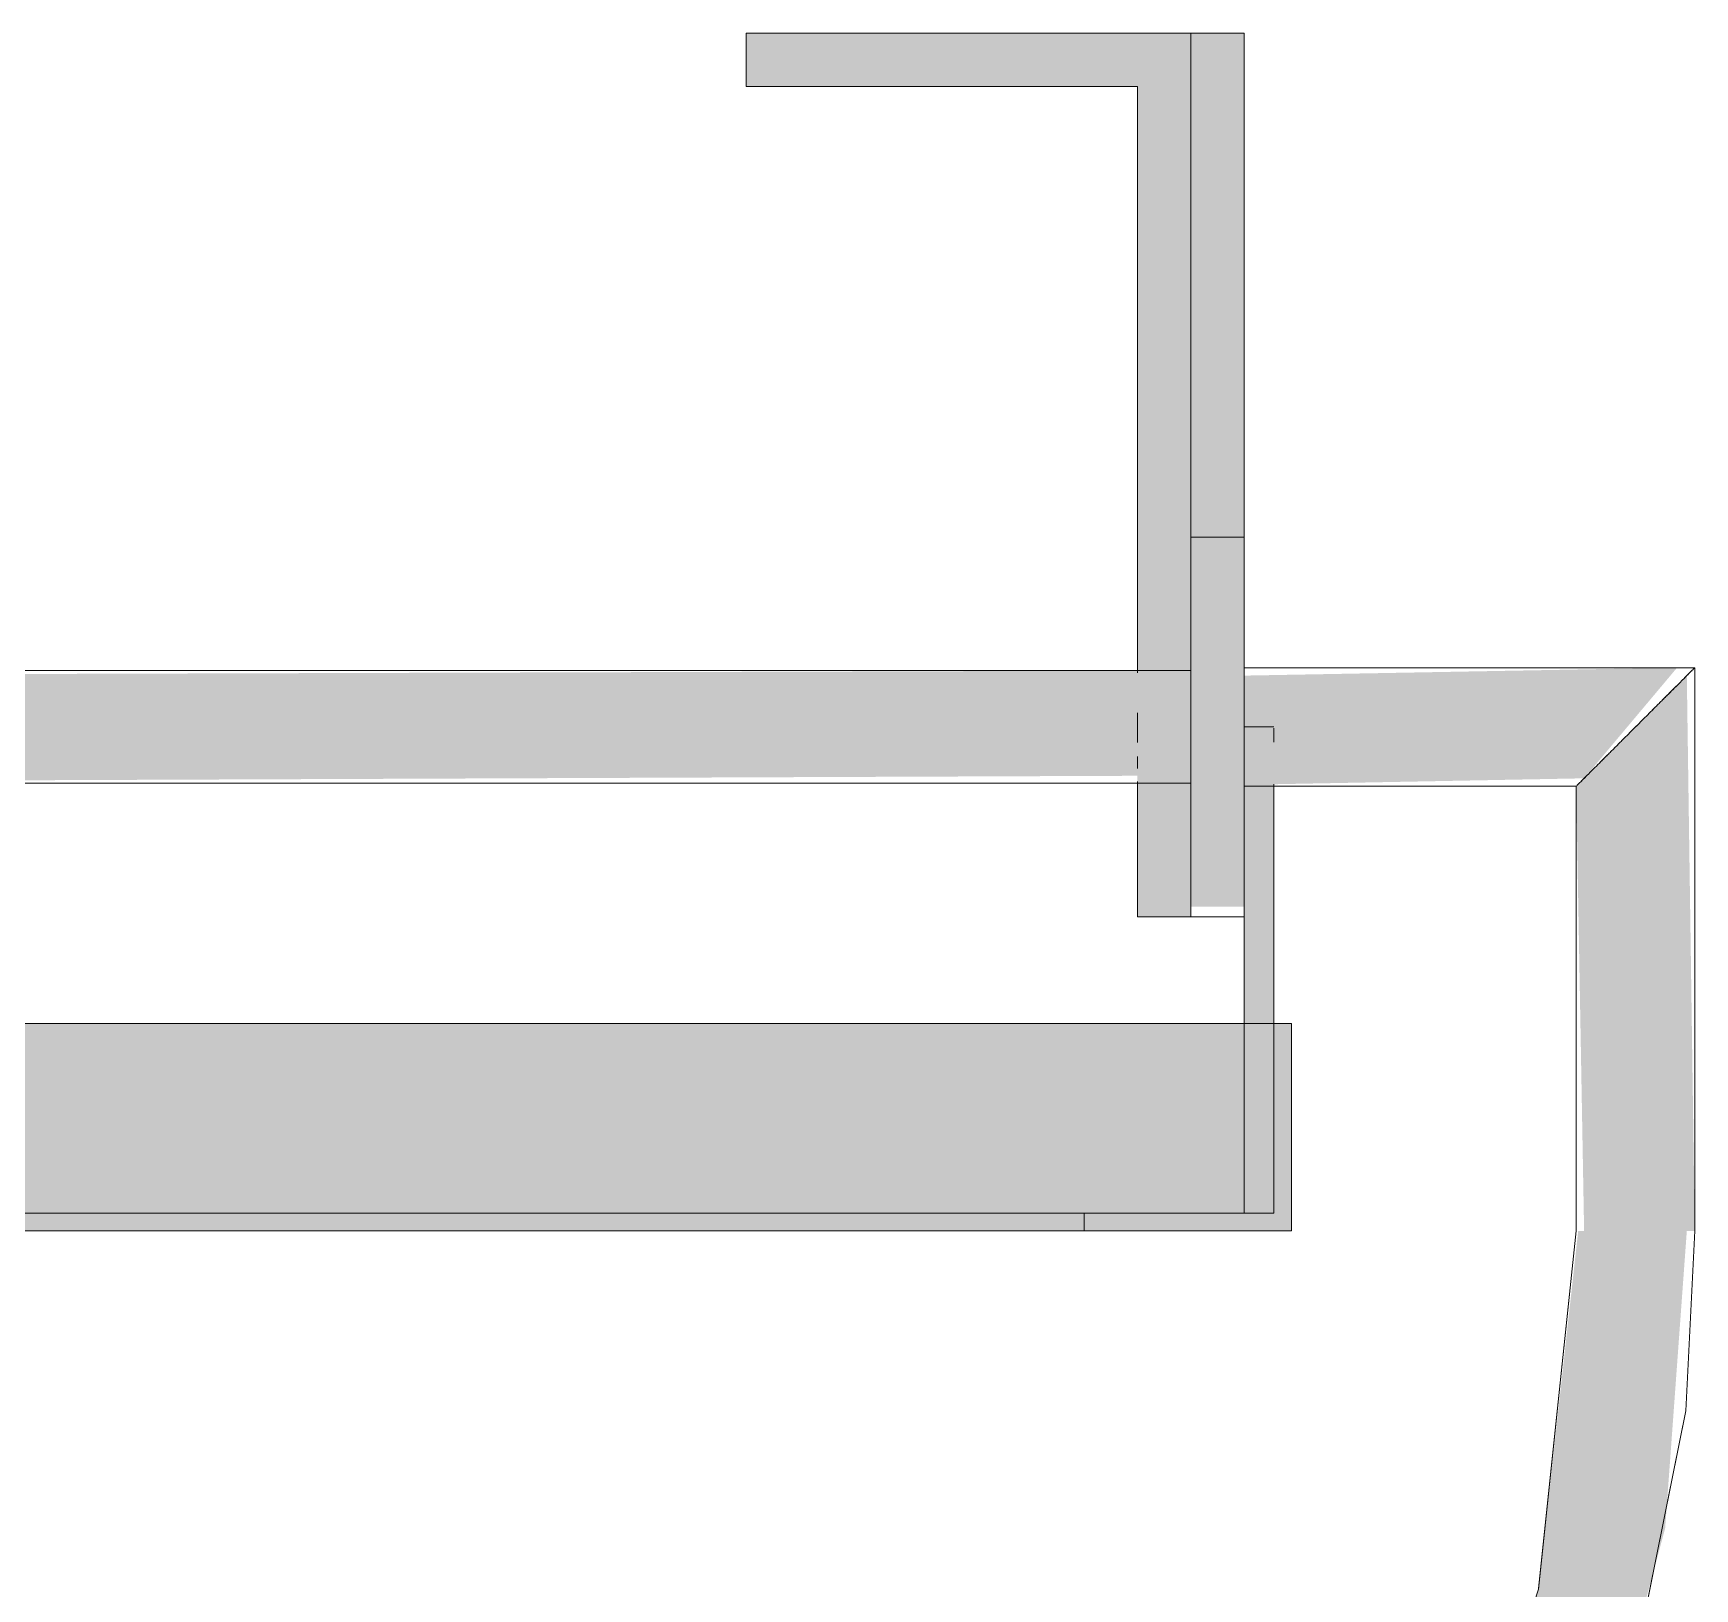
# Model space of a CAD drawing. Header units: millimetres. Extents: x 10569 to 232243, y -25347 to 80743.
# Drawn here: x 87640.1 to 87920.3, y 28564.1 to 28826.5 of the extents above; entities that cross this region are included whole.
import ezdxf

# ---------------------------------------------------------------- set-up
doc = ezdxf.new("R2010")
doc.units = ezdxf.units.MM
doc.layers.add('Q-CASE', color=31, linetype='Continuous', lineweight=20)

# ---------------------------------------------------------------- blocks, each defined once
blk = doc.blocks.new('DLN_Cat Ladder - 750x750x4500 _WDD_-9656512-TENDER DRAFT G_F')
at = {"layer": 'Q-CASE', "transparency": 33554432}
for points in [[(269.7, -749), (269.7, -600), (194.7, -600), (194.7, -609), (260.7, -609), (260.7, -749)], [(278.7, -699), (278.7, -600), (269.7, -600), (269.7, -699)], [(278.7, -747.3), (278.7, -699), (269.7, -699), (269.7, -747.3)], [(-52.07, -726.5), (260.7, -725.23), (260.7, -707.5), (-171.3, -708.8), (-171.3, -726.5), (-165.25, -726.5)], [(283.7, -726.66), (336.04, -725.66), (351.72, -707), (278.7, -708.34), (278.7, -717), (283.7, -717.2), (283.7, -725.75)], [(351.77, -802), (354.7, -802), (353.36, -708.34), (334.7, -727), (336.04, -802), (349.7, -802)], [(283.7, -767), (283.7, -717), (278.7, -717), (278.7, -767)], [(251.7, -799), (283.7, -799), (283.7, -767), (-194.3, -767), (-194.3, -799), (174.3, -799)], [(174.3, -802), (251.7, -802), (251.7, -799), (-162.3, -799), (-162.3, -802), (-52.07, -802)], [(44.7, -1112), (105.18, -1106.04), (163.33, -1088.4), (224.98, -1053.15), (266.93, -1017.51), (303.4, -972.46), (331.55, -919.17), (349.7, -852.18), (353.36, -802), (335.04, -802), (328.36, -862.29), (309.24, -920.63), (277.72, -974.23), (233.67, -1021.2), (189.7, -1053.15), (134.32, -1077.81), (75.01, -1090.41), (14.11, -1090.35), (-52.07, -1074.62), (-101.13, -1052.54), (-152.74, -1013.74), (-195.41, -962.94), (-221.84, -914.99), (-240.1, -852.06), (-246.64, -802), (-264.96, -802), (-256.9, -870.54), (-241.7, -920.63), (-207.31, -981.23), (-172.37, -1022.95), (-118.21, -1064.74), (-72.55, -1088.82), (-15.59, -1106.06), (14.39, -1109.01)]]:
    blk.add_hatch(color=211, dxfattribs=at).paths.add_polyline_path(points, flags=0)
h = blk.add_hatch(color=211, dxfattribs=at)
h.paths.add_polyline_path([(278.7, -802), (286.7, -802), (286.7, -767), (283.7, -767), (283.7, -799), (251.7, -799), (251.7, -802)], flags=0)
h.paths.add_polyline_path([(-194.3, -802), (-162.3, -802), (-162.3, -799), (-194.3, -799), (-194.3, -767), (-197.3, -767), (-197.3, -802)], flags=0)
at = {"layer": 'Q-CASE'}
for p, q in [((194.7, -600), (194.7, -609)), ((269.7, -600), (194.7, -600)), ((194.7, -600), (269.7, -600)), ((194.7, -609), (194.7, -600)), ((194.7, -600), (269.7, -600)), ((194.7, -609), (194.7, -600)), ((194.7, -600), (194.7, -609)), ((269.7, -600), (194.7, -600)), ((269.7, -707.82), (269.7, -600)), ((269.7, -600), (269.7, -707.82)), ((269.7, -600), (269.7, -685)), ((269.7, -699), (269.7, -600)), ((278.7, -600), (269.7, -600)), ((269.7, -600), (278.7, -600)), ((269.7, -600), (269.7, -699)), ((269.7, -707.82), (269.7, -600)), ((278.7, -600), (278.7, -699)), ((278.7, -685), (278.7, -600)), ((194.7, -609), (260.7, -609)), ((260.7, -609), (194.7, -609)), ((260.7, -609), (194.7, -609)), ((194.7, -609), (260.7, -609)), ((260.7, -609), (260.7, -707.82)), ((260.7, -707.82), (260.7, -609)), ((260.7, -699), (260.7, -609)), ((260.7, -609), (260.7, -707.82)), ((269.7, -685), (269.7, -699)), ((269.7, -685), (278.7, -685)), ((269.7, -685), (278.7, -685)), ((278.7, -699), (278.7, -685)), ((260.7, -699), (260.7, -707.88)), ((269.7, -699), (269.7, -707.88)), ((269.7, -749), (269.7, -699)), ((269.7, -707.88), (269.7, -699)), ((278.7, -699), (278.7, -749)), ((278.7, -707.4), (278.7, -699)), ((269.7, -707.5), (-180.3, -707.5)), ((260.7, -707.5), (-171.3, -707.5)), ((260.7, -707.5), (-171.3, -707.5)), ((260.7, -707.5), (-171.3, -707.5)), ((260.7, -707.5), (-171.3, -707.5)), ((260.7, -707.5), (-171.3, -707.5)), ((260.7, -707.5), (-171.3, -707.5)), ((260.7, -707.5), (-171.3, -707.5)), ((260.7, -707.5), (-171.3, -707.5)), ((260.7, -707.5), (-171.3, -707.5)), ((260.7, -707.5), (-171.3, -707.5)), ((269.7, -707.5), (260.7, -707.5)), ((269.7, -707.5), (260.7, -707.5)), ((269.7, -707.5), (260.7, -707.5)), ((269.7, -707.5), (260.7, -707.5)), ((269.7, -707.5), (260.7, -707.5)), ((269.7, -707.5), (260.7, -707.5)), ((269.7, -707.5), (260.7, -707.5)), ((269.7, -707.5), (260.7, -707.5)), ((269.7, -707.5), (260.7, -707.5)), ((269.7, -707.5), (260.7, -707.5)), ((269.7, -723.72), (269.7, -707.5)), ((269.7, -707.5), (269.7, -710.28)), ((269.7, -707.82), (269.7, -707.5)), ((269.7, -707.5), (269.7, -723.72)), ((269.7, -723.72), (269.7, -707.5)), ((269.7, -707.5), (269.7, -723.72)), ((269.7, -707.82), (269.7, -707.5)), ((269.7, -707.5), (269.7, -723.72)), ((269.7, -708.77), (269.7, -707.5)), ((269.7, -707.5), (269.7, -707.82)), ((269.7, -710.28), (269.7, -707.5)), ((269.7, -707.5), (269.7, -707.82)), ((269.7, -707.82), (269.7, -707.5)), ((269.7, -707.5), (269.7, -707.82)), ((269.7, -708.77), (269.7, -707.5)), ((269.7, -707.5), (269.7, -712.25)), ((269.7, -719.46), (269.7, -707.5)), ((269.7, -707.5), (269.7, -721.75)), ((269.7, -719.46), (269.7, -707.5)), ((269.7, -707.5), (269.7, -714.54)), ((269.7, -717), (269.7, -707.5)), ((269.7, -707.5), (269.7, -721.75)), ((269.7, -712.25), (269.7, -707.82)), ((269.7, -717), (269.7, -707.82)), ((269.7, -707.82), (269.7, -708.77)), ((269.7, -707.82), (269.7, -710.28)), ((269.7, -708.77), (269.7, -707.82)), ((269.7, -707.82), (269.7, -708.77)), ((269.7, -712.25), (269.7, -708.77)), ((269.7, -708.77), (269.7, -710.28)), ((269.7, -714.54), (269.7, -708.77)), ((269.7, -708.77), (269.7, -710.28)), ((269.7, -714.54), (269.7, -708.77)), ((354.7, -707), (278.7, -707)), ((278.7, -708.34), (278.7, -707)), ((278.7, -707), (278.7, -707.34)), ((354.7, -707), (278.7, -707)), ((278.7, -714.41), (278.7, -707)), ((278.7, -707), (278.7, -714.41)), ((354.7, -707), (278.7, -707)), ((278.7, -726.66), (278.7, -707)), ((278.7, -707), (278.7, -707.34)), ((354.7, -707), (278.7, -707)), ((278.7, -707.34), (278.7, -707)), ((278.7, -707), (278.7, -707.34)), ((354.7, -707), (278.7, -707)), ((278.7, -708.34), (278.7, -707)), ((278.7, -707), (278.7, -708.34)), ((354.7, -707), (278.7, -707)), ((278.7, -714.41), (278.7, -707)), ((278.7, -707), (278.7, -712)), ((354.7, -707), (278.7, -707)), ((278.7, -709.93), (278.7, -707)), ((278.7, -707), (278.7, -717)), ((354.7, -707), (278.7, -707)), ((278.7, -726.66), (278.7, -707)), ((278.7, -707), (278.7, -707.34)), ((354.7, -707), (278.7, -707)), ((278.7, -709.93), (278.7, -707)), ((278.7, -707), (278.7, -717)), ((354.7, -707), (278.7, -707)), ((278.7, -717), (278.7, -707)), ((278.7, -707), (278.7, -726.66)), ((278.7, -707.34), (278.7, -708.34)), ((278.7, -707.34), (278.7, -708.34)), ((278.7, -708.34), (278.7, -707.34)), ((278.7, -707.34), (278.7, -708.34)), ((278.7, -707.34), (278.7, -712)), ((278.7, -724.07), (278.7, -708.34)), ((278.7, -708.34), (278.7, -712)), ((278.7, -708.34), (278.7, -709.93)), ((278.7, -709.93), (278.7, -708.34)), ((278.7, -708.34), (278.7, -709.93)), ((278.7, -725.66), (278.7, -708.34)), ((278.7, -708.34), (278.7, -714.41)), ((354.7, -802), (354.7, -707)), ((354.7, -802), (354.7, -707)), ((354.7, -802), (354.7, -707)), ((354.7, -802), (354.7, -707)), ((354.7, -802), (354.7, -707)), ((354.7, -802), (354.7, -707)), ((354.7, -802), (354.7, -707)), ((354.7, -802), (354.7, -707)), ((354.7, -802), (354.7, -707)), ((354.7, -802), (354.7, -707)), ((269.7, -710.28), (269.7, -714.54)), ((269.7, -710.28), (269.7, -714.54)), ((269.7, -712.25), (269.7, -710.28)), ((269.7, -710.28), (269.7, -712.25)), ((269.7, -710.28), (269.7, -714.54)), ((278.7, -709.93), (278.7, -712)), ((278.7, -712), (278.7, -709.93)), ((278.7, -709.93), (278.7, -714.41)), ((278.7, -712), (278.7, -709.93)), ((278.7, -712), (278.7, -709.93)), ((269.7, -714.54), (269.7, -712.25)), ((269.7, -717), (269.7, -712.25)), ((269.7, -717), (269.7, -712.25)), ((269.7, -712.25), (269.7, -714.54)), ((269.7, -712.25), (269.7, -714.54)), ((278.7, -717.16), (278.7, -712)), ((278.7, -712), (278.7, -714.41)), ((278.7, -712), (278.7, -714.41)), ((278.7, -714.41), (278.7, -712)), ((278.7, -712), (278.7, -714.41)), ((278.7, -719.59), (278.7, -712)), ((278.7, -712), (278.7, -714.41)), ((278.7, -714.41), (278.7, -712)), ((278.7, -714.41), (278.7, -717)), ((278.7, -719.59), (278.7, -714.41)), ((278.7, -714.41), (278.7, -717)), ((278.7, -714.41), (278.7, -717)), ((278.7, -726.66), (278.7, -714.41)), ((278.7, -714.41), (278.7, -726.66)), ((278.7, -714.41), (278.7, -717)), ((278.7, -717), (278.7, -714.41)), ((278.7, -714.41), (278.7, -719.59)), ((278.7, -714.41), (278.7, -717)), ((278.7, -717), (278.7, -714.41)), ((260.7, -714.59), (260.7, -717)), ((260.7, -717), (260.7, -714.59)), ((260.7, -714.59), (260.7, -717)), ((260.7, -714.7), (260.7, -717.16)), ((260.7, -717.05), (260.7, -719.46)), ((260.7, -719.46), (260.7, -717.05)), ((260.7, -717.05), (260.7, -719.46)), ((260.7, -717.21), (260.7, -719.62)), ((269.7, -714.54), (269.7, -723.72)), ((269.7, -717), (269.7, -714.54)), ((269.7, -714.54), (269.7, -719.46)), ((269.7, -714.54), (269.7, -717)), ((269.7, -717), (269.7, -714.54)), ((269.7, -714.54), (269.7, -717)), ((269.7, -719.46), (269.7, -714.54)), ((269.7, -714.54), (269.7, -717)), ((269.7, -714.54), (269.7, -719.46)), ((269.7, -719.46), (269.7, -714.54)), ((269.7, -714.54), (269.7, -719.46)), ((269.7, -719.46), (269.7, -714.54)), ((269.7, -714.65), (269.7, -719.62)), ((269.7, -719.62), (269.7, -714.65)), ((269.7, -719.46), (269.7, -717)), ((269.7, -719.46), (269.7, -717)), ((269.7, -723.72), (269.7, -717)), ((269.7, -719.46), (269.7, -717)), ((269.7, -717), (269.7, -721.75)), ((269.7, -719.46), (269.7, -717)), ((269.7, -717), (269.7, -719.46)), ((269.7, -717), (269.7, -719.46)), ((269.7, -719.46), (269.7, -717)), ((283.7, -717), (278.7, -717)), ((278.7, -717), (283.7, -717)), ((278.7, -719.59), (278.7, -717)), ((278.7, -719.59), (278.7, -717)), ((283.7, -717), (278.7, -717)), ((278.7, -717), (283.7, -717)), ((278.7, -719.59), (278.7, -717)), ((278.7, -719.59), (278.7, -717)), ((278.7, -717), (278.7, -719.59)), ((278.7, -717), (278.7, -719.59)), ((278.7, -717), (278.7, -719.59)), ((278.7, -717), (278.7, -722)), ((278.7, -724.07), (278.7, -717)), ((278.7, -717), (278.7, -719.59)), ((278.7, -717), (278.7, -724.07)), ((278.7, -722), (278.7, -717)), ((278.7, -717), (278.7, -719.59)), ((278.7, -727), (278.7, -717)), ((278.7, -719.74), (278.7, -717.16)), ((283.7, -719.59), (283.7, -717.2)), ((283.7, -717.2), (283.7, -719.59)), ((283.7, -719.59), (283.7, -717.2)), ((283.7, -717.2), (283.7, -719.59)), ((269.7, -721.75), (269.7, -719.46)), ((269.7, -721.75), (269.7, -719.46)), ((269.7, -719.46), (269.7, -721.75)), ((269.7, -723.72), (269.7, -719.46)), ((269.7, -721.75), (269.7, -719.46)), ((269.7, -719.46), (269.7, -723.72)), ((269.7, -723.72), (269.7, -719.46)), ((269.7, -719.46), (269.7, -721.75)), ((269.7, -723.72), (269.7, -719.46)), ((269.7, -723.72), (269.7, -719.46)), ((269.7, -719.46), (269.7, -723.72)), ((269.7, -723.72), (269.7, -719.46)), ((278.7, -719.59), (278.7, -722)), ((278.7, -725.66), (278.7, -719.59)), ((278.7, -719.59), (278.7, -725.66)), ((278.7, -719.59), (278.7, -725.66)), ((278.7, -719.59), (278.7, -726.66)), ((278.7, -722), (278.7, -719.59)), ((278.7, -719.59), (278.7, -726.66)), ((278.7, -719.59), (278.7, -722)), ((260.7, -722), (260.7, -724)), ((269.7, -723.72), (269.7, -721.75)), ((269.7, -723.72), (269.7, -721.75)), ((269.7, -721.75), (269.7, -723.72)), ((269.7, -721.75), (269.7, -723.72)), ((269.7, -723.72), (269.7, -721.75)), ((269.7, -721.75), (269.7, -723.72)), ((269.7, -721.75), (269.7, -723.72)), ((269.7, -721.75), (269.7, -723.72)), ((269.7, -722), (269.7, -724)), ((269.7, -724), (269.7, -722)), ((278.7, -724), (278.7, -722)), ((278.7, -722), (278.7, -726.66)), ((278.7, -722), (278.7, -724.07)), ((278.7, -724.07), (278.7, -722)), ((278.7, -724.07), (278.7, -722)), ((278.7, -722), (278.7, -725.66)), ((269.7, -725.23), (269.7, -723.72)), ((269.7, -723.72), (269.7, -725.23)), ((269.7, -725.23), (269.7, -723.72)), ((269.7, -723.72), (269.7, -725.23)), ((269.7, -725.23), (269.7, -723.72)), ((269.7, -723.72), (269.7, -725.23)), ((269.7, -725.23), (269.7, -723.72)), ((269.7, -723.72), (269.7, -725.23)), ((269.7, -725.23), (269.7, -723.72)), ((269.7, -723.72), (269.7, -725.23)), ((269.7, -725.23), (269.7, -723.72)), ((269.7, -723.72), (269.7, -725.23)), ((269.7, -725.23), (269.7, -723.72)), ((269.7, -723.72), (269.7, -725.23)), ((269.7, -725.23), (269.7, -723.72)), ((269.7, -723.72), (269.7, -725.23)), ((269.7, -725.23), (269.7, -723.72)), ((269.7, -723.72), (269.7, -725.23)), ((269.7, -725.23), (269.7, -723.72)), ((269.7, -723.72), (269.7, -725.23)), ((269.7, -725.23), (269.7, -723.72)), ((269.7, -723.72), (269.7, -725.23)), ((269.7, -726.5), (269.7, -725.23)), ((269.7, -725.23), (269.7, -726.5)), ((269.7, -726.18), (269.7, -725.23)), ((269.7, -725.23), (269.7, -726.5)), ((269.7, -726.18), (269.7, -725.23)), ((269.7, -725.23), (269.7, -726.5)), ((269.7, -726.18), (269.7, -725.23)), ((269.7, -725.23), (269.7, -726.5)), ((269.7, -726.5), (269.7, -725.23)), ((269.7, -725.23), (269.7, -726.18)), ((269.7, -726.5), (269.7, -725.23)), ((269.7, -725.23), (269.7, -726.18)), ((269.7, -726.18), (269.7, -725.23)), ((269.7, -725.23), (269.7, -726.5)), ((269.7, -726.5), (269.7, -725.23)), ((269.7, -725.23), (269.7, -726.5)), ((269.7, -726.5), (269.7, -725.23)), ((269.7, -725.23), (269.7, -726.5)), ((269.7, -726.5), (269.7, -725.23)), ((269.7, -725.23), (269.7, -726.5)), ((269.7, -726.5), (269.7, -725.23)), ((269.7, -725.23), (269.7, -726.5)), ((278.7, -725.66), (278.7, -724.07)), ((278.7, -724.07), (278.7, -726.66)), ((278.7, -725.66), (278.7, -724.07)), ((278.7, -725.66), (278.7, -724.07)), ((278.7, -724.07), (278.7, -725.66)), ((278.7, -726.66), (278.7, -724.07)), ((278.7, -726.66), (278.7, -725.66)), ((278.7, -726.66), (278.7, -725.66)), ((278.7, -725.66), (278.7, -726.66)), ((278.7, -725.66), (278.7, -726.66)), ((278.7, -726.66), (278.7, -725.66)), ((278.7, -726.66), (278.7, -725.66)), ((278.7, -726.66), (278.7, -725.66)), ((278.7, -725.66), (278.7, -726.66)), ((278.7, -725.66), (278.7, -726.66)), ((-180.3, -726.5), (269.7, -726.5)), ((-171.3, -726.5), (260.7, -726.5)), ((-171.3, -726.5), (260.7, -726.5)), ((-171.3, -726.5), (260.7, -726.5)), ((-171.3, -726.5), (260.7, -726.5)), ((-171.3, -726.5), (260.7, -726.5)), ((-171.3, -726.5), (260.7, -726.5)), ((-171.3, -726.5), (260.7, -726.5)), ((-171.3, -726.5), (260.7, -726.5)), ((-171.3, -726.5), (260.7, -726.5)), ((-171.3, -726.5), (260.7, -726.5)), ((260.7, -726.18), (260.7, -749)), ((260.7, -749), (260.7, -726.18)), ((260.7, -726.18), (260.7, -749)), ((260.7, -726.34), (260.7, -749)), ((260.7, -726.5), (268.25, -726.5)), ((260.7, -726.5), (268.25, -726.5)), ((260.7, -726.5), (268.25, -726.5)), ((260.7, -726.5), (268.25, -726.5)), ((260.7, -726.5), (268.25, -726.5)), ((260.7, -726.5), (268.25, -726.5)), ((260.7, -726.5), (268.25, -726.5)), ((260.7, -726.5), (268.25, -726.5)), ((260.7, -726.5), (268.25, -726.5)), ((260.7, -726.5), (268.25, -726.5)), ((269.7, -726.5), (269.7, -726.18)), ((269.7, -726.5), (269.7, -726.18)), ((269.7, -726.5), (269.7, -726.18)), ((269.7, -726.18), (269.7, -726.5)), ((269.7, -726.18), (269.7, -726.5)), ((269.7, -726.5), (269.7, -726.18)), ((269.7, -747.3), (269.7, -726.18)), ((269.7, -726.18), (269.7, -747.3)), ((269.7, -747.3), (269.7, -726.18)), ((269.7, -726.34), (269.7, -747.3)), ((269.7, -734.36), (269.7, -726.34)), ((278.7, -747.3), (278.7, -726.66)), ((278.7, -747.3), (278.7, -726.66)), ((278.7, -747.3), (278.7, -726.66)), ((278.7, -747.3), (278.7, -726.66)), ((278.7, -727), (278.7, -726.66)), ((278.7, -726.66), (278.7, -727)), ((278.7, -727), (278.7, -726.66)), ((278.7, -726.66), (278.7, -727)), ((278.7, -727), (278.7, -726.66)), ((278.7, -726.66), (278.7, -727)), ((278.7, -727), (278.7, -726.66)), ((278.7, -726.66), (278.7, -727)), ((278.7, -727), (278.7, -726.66)), ((278.7, -726.66), (278.7, -727)), ((278.7, -727), (278.7, -726.66)), ((278.7, -726.66), (278.7, -727)), ((278.7, -727), (278.7, -726.66)), ((278.7, -726.66), (278.7, -727)), ((278.7, -727), (278.7, -726.66)), ((278.7, -726.66), (278.7, -727)), ((278.7, -727), (278.7, -726.66)), ((278.7, -726.66), (278.7, -727)), ((278.7, -726.66), (278.7, -727)), ((278.7, -747.3), (278.7, -726.85)), ((278.7, -727), (334.7, -727)), ((278.7, -727), (334.7, -727)), ((278.7, -727), (334.7, -727)), ((278.7, -727), (334.7, -727)), ((278.7, -727), (334.7, -727)), ((278.7, -727), (334.7, -727)), ((278.7, -727), (334.7, -727)), ((278.7, -727), (334.7, -727)), ((278.7, -727), (334.7, -727)), ((278.7, -727), (334.7, -727)), ((283.7, -767), (283.7, -726.66)), ((283.7, -726.66), (283.7, -767)), ((283.7, -767), (283.7, -726.66)), ((283.7, -726.66), (283.7, -767)), ((334.7, -727), (334.7, -802)), ((334.7, -727), (334.7, -802)), ((334.7, -727), (334.7, -802)), ((334.7, -727), (334.7, -802)), ((334.7, -727), (334.7, -802)), ((334.7, -727), (334.7, -802)), ((334.7, -727), (334.7, -802)), ((334.7, -727), (334.7, -802)), ((334.7, -727), (334.7, -802)), ((334.7, -727), (334.7, -802)), ((269.7, -742.3), (269.7, -734.36)), ((269.7, -747.3), (269.7, -742.3)), ((269.7, -747.3), (269.7, -749)), ((269.7, -749), (269.7, -747.3)), ((278.7, -767), (278.7, -747.3)), ((278.7, -767), (278.7, -747.3)), ((278.7, -767), (278.7, -747.3)), ((278.7, -767), (278.7, -747.3)), ((278.7, -749), (278.7, -747.3)), ((260.7, -749), (269.7, -749)), ((269.7, -749), (260.7, -749)), ((260.7, -749), (269.7, -749)), ((269.7, -749), (278.7, -749)), ((286.7, -767), (-197.3, -767)), ((-194.3, -767), (283.7, -767)), ((-189.3, -767), (278.7, -767)), ((278.7, -767), (-189.3, -767)), ((278.7, -767), (283.7, -767)), ((283.7, -767), (278.7, -767)), ((278.7, -799), (278.7, -767)), ((278.7, -799), (278.7, -767)), ((278.7, -799), (278.7, -767)), ((278.7, -799), (278.7, -767)), ((283.7, -799), (283.7, -767)), ((283.7, -767), (286.7, -767)), ((283.7, -767), (283.7, -799)), ((283.7, -799), (283.7, -767)), ((283.7, -767), (283.7, -799)), ((283.7, -799), (283.7, -767)), ((283.7, -767), (283.7, -799)), ((286.7, -767), (286.7, -802)), ((286.7, -802), (286.7, -767)), ((283.7, -799), (-194.3, -799)), ((251.7, -799), (-162.3, -799)), ((-162.3, -799), (251.7, -799)), ((-162.3, -799), (251.7, -799)), ((251.7, -799), (-162.3, -799)), ((-162.3, -799), (251.7, -799)), ((251.7, -802), (251.7, -799)), ((251.7, -799), (251.7, -802)), ((251.7, -799), (278.7, -799)), ((251.7, -802), (251.7, -799)), ((251.7, -799), (251.7, -802)), ((278.7, -799), (283.7, -799)), ((283.7, -799), (278.7, -799)), ((278.7, -799), (283.7, -799)), ((283.7, -799), (278.7, -799)), ((278.7, -799), (283.7, -799)), ((-197.3, -802), (286.7, -802)), ((251.7, -802), (-162.3, -802)), ((-162.3, -802), (251.7, -802)), ((251.7, -802), (-162.3, -802)), ((-162.3, -802), (251.7, -802)), ((251.7, -802), (-162.3, -802)), ((286.7, -802), (251.7, -802)), ((334.7, -802), (328.35, -862.29)), ((334.7, -802), (328.35, -862.29)), ((334.7, -802), (328.35, -862.29)), ((334.7, -802), (328.35, -862.29)), ((334.7, -802), (328.35, -862.29)), ((334.7, -802), (328.35, -862.29)), ((334.7, -802), (328.35, -862.29)), ((334.7, -802), (328.35, -862.29)), ((334.7, -802), (328.35, -862.29)), ((344.08, -877.49), (349.73, -849.57)), ((344.08, -877.49), (349.73, -849.57)), ((344.08, -877.49), (349.73, -849.57)), ((344.08, -877.49), (349.73, -849.57)), ((344.08, -877.49), (349.73, -849.57)), ((344.08, -877.49), (349.73, -849.57)), ((344.08, -877.49), (349.73, -849.57)), ((344.08, -877.49), (349.73, -849.57)), ((344.08, -877.49), (349.73, -849.57))]:
    blk.add_line(p, q, dxfattribs=at)
at = {"layer": 'Q-CASE', "flags": 128}
for points in [[(-265.3, -802), (-258.94, -864.47), (-240.12, -924.37), (-209.62, -979.26), (-168.68, -1026.87), (-118.99, -1065.26), (-62.59, -1092.84), (-1.78, -1108.5), (60.94, -1111.57), (122.99, -1101.95), (181.82, -1080.02), (235.04, -1046.69), (280.44, -1003.31), (316.17, -951.68), (340.76, -893.91), (353.21, -832.36), (354.7, -802)], [(334.7, -802), (328.34, -862.39), (309.55, -920.13), (279.14, -972.7), (238.45, -1017.78), (189.27, -1053.39), (133.75, -1077.99), (74.33, -1090.48), (13.6, -1090.33), (-45.76, -1077.53), (-101.15, -1052.65), (-150.15, -1016.78), (-190.61, -971.5), (-220.75, -918.78), (-239.25, -860.94), (-245.3, -802)], [(350.12, -847.63), (353.21, -832.36), (354.7, -802)], [(350.12, -847.63), (353.21, -832.36), (354.7, -802)], [(350.12, -847.63), (353.21, -832.36), (354.7, -802)], [(350.12, -847.63), (353.21, -832.36), (354.7, -802)], [(350.12, -847.63), (353.21, -832.36), (354.7, -802)], [(350.12, -847.63), (353.21, -832.36), (354.7, -802)], [(350.12, -847.63), (353.21, -832.36), (354.7, -802)], [(350.12, -847.63), (353.21, -832.36), (354.7, -802)], [(350.12, -847.63), (353.21, -832.36), (354.7, -802)]]:
    blk.add_lwpolyline(points, dxfattribs=at)
at = {"layer": 'Q-CASE'}
for points, knots in [([(334.7, -727), (334.7, -727), (334.87, -726.83), (335.44, -726.27), (336.01, -725.69), (336.62, -725.08), (337.18, -724.52), (337.77, -723.93), (338.6, -723.11), (339.51, -722.2), (340.27, -721.43), (340.87, -720.83), (341.49, -720.22), (342.11, -719.59), (342.74, -718.95), (343.39, -718.31), (344.05, -717.65), (344.7, -717), (345.35, -716.35), (346.01, -715.69), (346.66, -715.05), (347.29, -714.41), (347.91, -713.78), (348.53, -713.17), (349.13, -712.57), (349.7, -712), (350.26, -711.44), (350.97, -710.73), (351.63, -710.07), (352.22, -709.48), (352.78, -708.92), (353.39, -708.31), (353.96, -707.73), (354.53, -707.17), (354.7, -707), (354.7, -707)], [0, 0, 0, 0, 0.083333, 0.125, 0.166667, 0.208333, 0.229167, 0.25, 0.291667, 0.333333, 0.354167, 0.375, 0.395833, 0.416667, 0.4375, 0.458333, 0.479167, 0.5, 0.520833, 0.541667, 0.5625, 0.583333, 0.604167, 0.625, 0.645833, 0.666667, 0.6875, 0.708333, 0.75, 0.770833, 0.791667, 0.833333, 0.875, 0.916667, 1, 1, 1, 1]), ([(354.7, -707), (354.7, -707), (354.53, -707.17), (353.96, -707.73), (353.39, -708.31), (352.78, -708.92), (352.22, -709.48), (351.63, -710.07), (350.8, -710.89), (349.89, -711.8), (349.13, -712.57), (348.53, -713.17), (347.91, -713.78), (347.29, -714.41), (346.66, -715.05), (346.01, -715.69), (345.35, -716.35), (344.7, -717), (344.05, -717.65), (343.39, -718.31), (342.74, -718.95), (342.11, -719.59), (341.49, -720.22), (340.87, -720.83), (340.27, -721.43), (339.7, -722), (339.14, -722.56), (338.43, -723.27), (337.77, -723.93), (337.18, -724.52), (336.62, -725.08), (336.01, -725.69), (335.44, -726.27), (335.15, -726.55), (335.04, -726.66)], [0, 0, 0, 0, 0.0833333, 0.125, 0.1666667, 0.2083333, 0.2291667, 0.25, 0.2916667, 0.3333333, 0.3541667, 0.375, 0.3958333, 0.4166667, 0.4375, 0.4583333, 0.4791667, 0.5, 0.5208333, 0.5416667, 0.5625, 0.5833333, 0.6041667, 0.625, 0.6458333, 0.6666667, 0.6875, 0.7083333, 0.75, 0.7708333, 0.7916667, 0.8333333, 0.875, 0.9166667, 0.9166667, 0.9166667, 0.9166667]), ([(335.04, -726.66), (335.15, -726.55), (335.44, -726.27), (336.01, -725.69), (336.62, -725.08), (337.18, -724.52), (337.77, -723.93), (338.6, -723.11), (339.51, -722.2), (340.27, -721.43), (340.87, -720.83), (341.49, -720.22), (342.11, -719.59), (342.74, -718.95), (343.39, -718.31), (344.05, -717.65), (344.7, -717), (345.35, -716.35), (346.01, -715.69), (346.66, -715.05), (347.29, -714.41), (347.91, -713.78), (348.53, -713.17), (349.13, -712.57), (349.7, -712), (350.26, -711.44), (350.97, -710.73), (351.63, -710.07), (352.22, -709.48), (352.78, -708.92), (353.39, -708.31), (353.96, -707.73), (354.53, -707.17), (354.7, -707), (354.7, -707)], [0.0833333, 0.0833333, 0.0833333, 0.0833333, 0.125, 0.1666667, 0.2083333, 0.2291667, 0.25, 0.2916667, 0.3333333, 0.3541667, 0.375, 0.3958333, 0.4166667, 0.4375, 0.4583333, 0.4791667, 0.5, 0.5208333, 0.5416667, 0.5625, 0.5833333, 0.6041667, 0.625, 0.6458333, 0.6666667, 0.6875, 0.7083333, 0.75, 0.7708333, 0.7916667, 0.8333333, 0.875, 0.9166667, 1, 1, 1, 1]), ([(354.7, -707), (354.7, -707), (354.53, -707.17), (353.96, -707.73), (353.39, -708.31), (352.78, -708.92), (352.22, -709.48), (351.63, -710.07), (350.8, -710.89), (349.89, -711.8), (349.13, -712.57), (348.53, -713.17), (347.91, -713.78), (347.29, -714.41), (346.66, -715.05), (346.01, -715.69), (345.35, -716.35), (344.7, -717), (344.05, -717.65), (343.39, -718.31), (342.74, -718.95), (342.11, -719.59), (341.49, -720.22), (340.87, -720.83), (340.27, -721.43), (339.7, -722), (339.14, -722.56), (338.43, -723.27), (337.77, -723.93), (337.18, -724.52), (336.62, -725.08), (336.01, -725.69), (335.44, -726.27), (335.15, -726.55), (335.04, -726.66)], [0, 0, 0, 0, 0.0833333, 0.125, 0.1666667, 0.2083333, 0.2291667, 0.25, 0.2916667, 0.3333333, 0.3541667, 0.375, 0.3958333, 0.4166667, 0.4375, 0.4583333, 0.4791667, 0.5, 0.5208333, 0.5416667, 0.5625, 0.5833333, 0.6041667, 0.625, 0.6458333, 0.6666667, 0.6875, 0.7083333, 0.75, 0.7708333, 0.7916667, 0.8333333, 0.875, 0.9166667, 0.9166667, 0.9166667, 0.9166667]), ([(335.04, -726.66), (335.15, -726.55), (335.44, -726.27), (336.01, -725.69), (336.62, -725.08), (337.18, -724.52), (337.77, -723.93), (338.6, -723.11), (339.51, -722.2), (340.27, -721.43), (340.87, -720.83), (341.49, -720.22), (342.11, -719.59), (342.74, -718.95), (343.39, -718.31), (344.05, -717.65), (344.7, -717), (345.35, -716.35), (346.01, -715.69), (346.66, -715.05), (347.29, -714.41), (347.91, -713.78), (348.53, -713.17), (349.13, -712.57), (349.7, -712), (350.26, -711.44), (350.97, -710.73), (351.63, -710.07), (352.22, -709.48), (352.78, -708.92), (353.39, -708.31), (353.96, -707.73), (354.53, -707.17), (354.7, -707), (354.7, -707)], [0.0833333, 0.0833333, 0.0833333, 0.0833333, 0.125, 0.1666667, 0.2083333, 0.2291667, 0.25, 0.2916667, 0.3333333, 0.3541667, 0.375, 0.3958333, 0.4166667, 0.4375, 0.4583333, 0.4791667, 0.5, 0.5208333, 0.5416667, 0.5625, 0.5833333, 0.6041667, 0.625, 0.6458333, 0.6666667, 0.6875, 0.7083333, 0.75, 0.7708333, 0.7916667, 0.8333333, 0.875, 0.9166667, 1, 1, 1, 1]), ([(354.7, -707), (354.7, -707), (354.53, -707.17), (353.96, -707.73), (353.39, -708.31), (352.78, -708.92), (352.22, -709.48), (351.63, -710.07), (350.8, -710.89), (349.89, -711.8), (349.13, -712.57), (348.53, -713.17), (347.91, -713.78), (347.29, -714.41), (346.66, -715.05), (346.01, -715.69), (345.35, -716.35), (344.7, -717), (344.05, -717.65), (343.39, -718.31), (342.74, -718.95), (342.11, -719.59), (341.49, -720.22), (340.87, -720.83), (340.27, -721.43), (339.7, -722), (339.14, -722.56), (338.43, -723.27), (337.77, -723.93), (337.18, -724.52), (336.62, -725.08), (336.01, -725.69), (335.44, -726.27), (335.15, -726.55), (335.04, -726.66)], [0, 0, 0, 0, 0.0833333, 0.125, 0.1666667, 0.2083333, 0.2291667, 0.25, 0.2916667, 0.3333333, 0.3541667, 0.375, 0.3958333, 0.4166667, 0.4375, 0.4583333, 0.4791667, 0.5, 0.5208333, 0.5416667, 0.5625, 0.5833333, 0.6041667, 0.625, 0.6458333, 0.6666667, 0.6875, 0.7083333, 0.75, 0.7708333, 0.7916667, 0.8333333, 0.875, 0.9166667, 0.9166667, 0.9166667, 0.9166667]), ([(337.63, -724.07), (337.94, -723.76), (338.6, -723.11), (339.51, -722.2), (340.27, -721.43), (340.87, -720.83), (341.49, -720.22), (342.11, -719.59), (342.74, -718.95), (343.39, -718.31), (344.05, -717.65), (344.7, -717), (345.35, -716.35), (346.01, -715.69), (346.66, -715.05), (347.29, -714.41), (347.91, -713.78), (348.53, -713.17), (349.13, -712.57), (349.7, -712), (350.26, -711.44), (350.97, -710.73), (351.63, -710.07), (352.22, -709.48), (352.78, -708.92), (353.39, -708.31), (353.95, -707.74), (354.27, -707.43), (354.36, -707.34)], [0.25, 0.25, 0.25, 0.25, 0.2916667, 0.3333333, 0.3541667, 0.375, 0.3958333, 0.4166667, 0.4375, 0.4583333, 0.4791667, 0.5, 0.5208333, 0.5416667, 0.5625, 0.5833333, 0.6041667, 0.625, 0.6458333, 0.6666667, 0.6875, 0.7083333, 0.75, 0.7708333, 0.7916667, 0.8333333, 0.875, 0.9166667, 0.9166667, 0.9166667, 0.9166667]), ([(353.36, -708.34), (353.14, -708.56), (352.78, -708.92), (352.22, -709.48), (351.63, -710.07), (350.8, -710.89), (349.89, -711.8), (349.13, -712.57), (348.53, -713.17), (347.91, -713.78), (347.29, -714.41), (346.66, -715.05), (346.01, -715.69), (345.35, -716.35), (344.7, -717), (344.05, -717.65), (343.39, -718.31), (342.74, -718.95), (342.11, -719.59), (341.49, -720.22), (340.87, -720.83), (340.27, -721.43), (339.7, -722), (339.14, -722.56), (338.43, -723.27), (337.94, -723.76), (337.63, -724.07)], [0.1666667, 0.1666667, 0.1666667, 0.1666667, 0.2083333, 0.2291667, 0.25, 0.2916667, 0.3333333, 0.3541667, 0.375, 0.3958333, 0.4166667, 0.4375, 0.4583333, 0.4791667, 0.5, 0.5208333, 0.5416667, 0.5625, 0.5833333, 0.6041667, 0.625, 0.6458333, 0.6666667, 0.6875, 0.7083333, 0.75, 0.75, 0.75, 0.75]), ([(353.36, -708.34), (353.14, -708.56), (352.78, -708.92), (352.22, -709.48), (351.63, -710.07), (350.8, -710.89), (349.89, -711.8), (349.13, -712.57), (348.53, -713.17), (347.91, -713.78), (347.29, -714.41), (346.66, -715.05), (346.01, -715.69), (345.35, -716.35), (344.7, -717), (344.05, -717.65), (343.39, -718.31), (342.74, -718.95), (342.11, -719.59), (341.49, -720.22), (340.87, -720.83), (340.27, -721.43), (339.89, -721.81), (339.7, -722)], [0.1666667, 0.1666667, 0.1666667, 0.1666667, 0.2083333, 0.2291667, 0.25, 0.2916667, 0.3333333, 0.3541667, 0.375, 0.3958333, 0.4166667, 0.4375, 0.4583333, 0.4791667, 0.5, 0.5208333, 0.5416667, 0.5625, 0.5833333, 0.6041667, 0.625, 0.6458333, 0.6666667, 0.6666667, 0.6666667, 0.6666667]), ([(342.11, -719.59), (342.32, -719.38), (342.74, -718.95), (343.39, -718.31), (344.05, -717.65), (344.7, -717), (345.35, -716.35), (346.01, -715.69), (346.66, -715.05), (347.29, -714.41), (347.91, -713.78), (348.53, -713.17), (349.13, -712.57), (349.7, -712), (350.26, -711.44), (350.97, -710.73), (351.63, -710.07), (352.22, -709.48), (352.78, -708.92), (353.39, -708.31), (353.96, -707.73), (354.53, -707.17), (354.7, -707), (354.7, -707)], [0.4166667, 0.4166667, 0.4166667, 0.4166667, 0.4375, 0.4583333, 0.4791667, 0.5, 0.5208333, 0.5416667, 0.5625, 0.5833333, 0.6041667, 0.625, 0.6458333, 0.6666667, 0.6875, 0.7083333, 0.75, 0.7708333, 0.7916667, 0.8333333, 0.875, 0.9166667, 1, 1, 1, 1]), ([(342.11, -719.59), (342.32, -719.38), (342.74, -718.95), (343.39, -718.31), (344.05, -717.65), (344.7, -717), (345.35, -716.35), (346.01, -715.69), (346.66, -715.05), (347.29, -714.41), (347.91, -713.78), (348.53, -713.17), (349.13, -712.57), (349.7, -712), (350.26, -711.44), (350.97, -710.73), (351.63, -710.07), (352.22, -709.48), (352.78, -708.92), (353.39, -708.31), (353.96, -707.73), (354.53, -707.17), (354.7, -707), (354.7, -707)], [0.4166667, 0.4166667, 0.4166667, 0.4166667, 0.4375, 0.4583333, 0.4791667, 0.5, 0.5208333, 0.5416667, 0.5625, 0.5833333, 0.6041667, 0.625, 0.6458333, 0.6666667, 0.6875, 0.7083333, 0.75, 0.7708333, 0.7916667, 0.8333333, 0.875, 0.9166667, 1, 1, 1, 1]), ([(342.11, -719.59), (342.32, -719.38), (342.74, -718.95), (343.39, -718.31), (344.05, -717.65), (344.7, -717), (345.35, -716.35), (346.01, -715.69), (346.66, -715.05), (347.29, -714.41), (347.91, -713.78), (348.53, -713.17), (349.13, -712.57), (349.7, -712), (350.26, -711.44), (350.97, -710.73), (351.63, -710.07), (352.22, -709.48), (352.78, -708.92), (353.39, -708.31), (353.96, -707.73), (354.53, -707.17), (354.7, -707), (354.7, -707)], [0.4166667, 0.4166667, 0.4166667, 0.4166667, 0.4375, 0.4583333, 0.4791667, 0.5, 0.5208333, 0.5416667, 0.5625, 0.5833333, 0.6041667, 0.625, 0.6458333, 0.6666667, 0.6875, 0.7083333, 0.75, 0.7708333, 0.7916667, 0.8333333, 0.875, 0.9166667, 1, 1, 1, 1]), ([(354.7, -707), (354.7, -707), (354.53, -707.17), (353.96, -707.73), (353.39, -708.31), (352.78, -708.92), (352.22, -709.48), (351.63, -710.07), (350.8, -710.89), (349.89, -711.8), (349.13, -712.57), (348.53, -713.17), (347.91, -713.78), (347.5, -714.2), (347.29, -714.41)], [0, 0, 0, 0, 0.0833333, 0.125, 0.1666667, 0.2083333, 0.2291667, 0.25, 0.2916667, 0.3333333, 0.3541667, 0.375, 0.3958333, 0.4166667, 0.4166667, 0.4166667, 0.4166667]), ([(347.29, -714.41), (347.5, -714.2), (347.91, -713.78), (348.53, -713.17), (349.13, -712.57), (349.7, -712), (350.26, -711.44), (350.97, -710.73), (351.63, -710.07), (352.22, -709.48), (352.78, -708.92), (353.39, -708.31), (353.96, -707.73), (354.53, -707.17), (354.7, -707), (354.7, -707)], [0.5833333, 0.5833333, 0.5833333, 0.5833333, 0.6041667, 0.625, 0.6458333, 0.6666667, 0.6875, 0.7083333, 0.75, 0.7708333, 0.7916667, 0.8333333, 0.875, 0.9166667, 1, 1, 1, 1]), ([(354.7, -707), (354.7, -707), (354.53, -707.17), (353.96, -707.73), (353.39, -708.31), (352.78, -708.92), (352.22, -709.48), (351.63, -710.07), (350.8, -710.89), (350.08, -711.62), (349.7, -712)], [0, 0, 0, 0, 0.0833333, 0.125, 0.1666667, 0.2083333, 0.2291667, 0.25, 0.2916667, 0.3333333, 0.3333333, 0.3333333, 0.3333333]), ([(354.7, -707), (354.7, -707), (354.53, -707.17), (353.96, -707.73), (353.39, -708.31), (352.78, -708.92), (352.22, -709.48), (351.63, -710.07), (350.8, -710.89), (350.08, -711.62), (349.7, -712)], [0, 0, 0, 0, 0.0833333, 0.125, 0.1666667, 0.2083333, 0.2291667, 0.25, 0.2916667, 0.3333333, 0.3333333, 0.3333333, 0.3333333]), ([(349.7, -712), (349.89, -711.81), (350.26, -711.44), (350.97, -710.73), (351.63, -710.07), (352.22, -709.48), (352.78, -708.92), (353.39, -708.31), (353.95, -707.74), (354.27, -707.43), (354.36, -707.34)], [0.6666667, 0.6666667, 0.6666667, 0.6666667, 0.6875, 0.7083333, 0.75, 0.7708333, 0.7916667, 0.8333333, 0.875, 0.9166667, 0.9166667, 0.9166667, 0.9166667]), ([(354.36, -707.34), (354.25, -707.45), (353.96, -707.73), (353.39, -708.31), (352.78, -708.92), (352.22, -709.48), (351.92, -709.77), (351.77, -709.93)], [0.0833333, 0.0833333, 0.0833333, 0.0833333, 0.125, 0.1666667, 0.2083333, 0.2291667, 0.25, 0.25, 0.25, 0.25]), ([(351.77, -709.93), (351.92, -709.77), (352.22, -709.48), (352.78, -708.92), (353.15, -708.56), (353.36, -708.34)], [0.75, 0.75, 0.75, 0.75, 0.77083333, 0.79166667, 0.83333333, 0.83333333, 0.83333333, 0.83333333]), ([(353.36, -708.34), (353.14, -708.56), (352.78, -708.92), (352.22, -709.48), (351.92, -709.77), (351.77, -709.93)], [0.16666667, 0.16666667, 0.16666667, 0.16666667, 0.20833333, 0.22916667, 0.25, 0.25, 0.25, 0.25]), ([(354.7, -707), (354.7, -707), (354.53, -707.17), (353.96, -707.73), (353.58, -708.12), (353.36, -708.34)], [0, 0, 0, 0, 0.0833333, 0.125, 0.1666667, 0.1666667, 0.1666667, 0.1666667]), ([(354.7, -707), (354.7, -707), (354.53, -707.17), (353.96, -707.73), (353.58, -708.12), (353.36, -708.34)], [0, 0, 0, 0, 0.0833333, 0.125, 0.1666667, 0.1666667, 0.1666667, 0.1666667]), ([(351.77, -709.93), (351.46, -710.24), (350.8, -710.89), (349.89, -711.8), (349.13, -712.57), (348.53, -713.17), (347.91, -713.78), (347.29, -714.41), (346.66, -715.05), (346.01, -715.69), (345.35, -716.35), (344.7, -717), (344.05, -717.65), (343.39, -718.31), (342.74, -718.95), (342.11, -719.59), (341.49, -720.22), (340.87, -720.83), (340.27, -721.43), (339.7, -722), (339.14, -722.56), (338.43, -723.27), (337.94, -723.76), (337.63, -724.07)], [0.25, 0.25, 0.25, 0.25, 0.2916667, 0.3333333, 0.3541667, 0.375, 0.3958333, 0.4166667, 0.4375, 0.4583333, 0.4791667, 0.5, 0.5208333, 0.5416667, 0.5625, 0.5833333, 0.6041667, 0.625, 0.6458333, 0.6666667, 0.6875, 0.7083333, 0.75, 0.75, 0.75, 0.75]), ([(347.29, -714.41), (347.5, -714.2), (347.91, -713.78), (348.53, -713.17), (349.13, -712.57), (349.7, -712), (350.26, -711.44), (350.97, -710.73), (351.46, -710.24), (351.77, -709.93)], [0.5833333, 0.5833333, 0.5833333, 0.5833333, 0.6041667, 0.625, 0.6458333, 0.6666667, 0.6875, 0.7083333, 0.75, 0.75, 0.75, 0.75]), ([(347.29, -714.41), (347.08, -714.62), (346.66, -715.05), (346.01, -715.69), (345.35, -716.35), (344.7, -717), (344.05, -717.65), (343.39, -718.31), (342.74, -718.95), (342.11, -719.59), (341.49, -720.22), (340.87, -720.83), (340.27, -721.43), (339.7, -722), (339.14, -722.56), (338.43, -723.27), (337.77, -723.93), (337.18, -724.52), (336.62, -725.08), (336.26, -725.44), (336.04, -725.66)], [0.4166667, 0.4166667, 0.4166667, 0.4166667, 0.4375, 0.4583333, 0.4791667, 0.5, 0.5208333, 0.5416667, 0.5625, 0.5833333, 0.6041667, 0.625, 0.6458333, 0.6666667, 0.6875, 0.7083333, 0.75, 0.7708333, 0.7916667, 0.8333333, 0.8333333, 0.8333333, 0.8333333]), ([(337.63, -724.07), (337.94, -723.76), (338.6, -723.11), (339.51, -722.2), (340.27, -721.43), (340.87, -720.83), (341.49, -720.22), (342.11, -719.59), (342.74, -718.95), (343.39, -718.31), (344.05, -717.65), (344.7, -717), (345.35, -716.35), (346.01, -715.69), (346.66, -715.05), (347.08, -714.62), (347.29, -714.41)], [0.25, 0.25, 0.25, 0.25, 0.2916667, 0.3333333, 0.3541667, 0.375, 0.3958333, 0.4166667, 0.4375, 0.4583333, 0.4791667, 0.5, 0.5208333, 0.5416667, 0.5625, 0.5833333, 0.5833333, 0.5833333, 0.5833333]), ([(335.04, -726.66), (335.15, -726.55), (335.44, -726.27), (336.01, -725.69), (336.62, -725.08), (337.18, -724.52), (337.77, -723.93), (338.6, -723.11), (339.51, -722.2), (340.27, -721.43), (340.87, -720.83), (341.49, -720.22), (342.11, -719.59), (342.74, -718.95), (343.39, -718.31), (344.05, -717.65), (344.48, -717.22), (344.7, -717)], [0.0833333, 0.0833333, 0.0833333, 0.0833333, 0.125, 0.1666667, 0.2083333, 0.2291667, 0.25, 0.2916667, 0.3333333, 0.3541667, 0.375, 0.3958333, 0.4166667, 0.4375, 0.4583333, 0.4791667, 0.5, 0.5, 0.5, 0.5]), ([(344.7, -717), (344.48, -717.22), (344.05, -717.65), (343.39, -718.31), (342.74, -718.95), (342.11, -719.59), (341.49, -720.22), (340.87, -720.83), (340.27, -721.43), (339.7, -722), (339.14, -722.56), (338.43, -723.27), (337.77, -723.93), (337.18, -724.52), (336.62, -725.08), (336.01, -725.69), (335.45, -726.26), (335.13, -726.57), (335.04, -726.66)], [0.5, 0.5, 0.5, 0.5, 0.5208333, 0.5416667, 0.5625, 0.5833333, 0.6041667, 0.625, 0.6458333, 0.6666667, 0.6875, 0.7083333, 0.75, 0.7708333, 0.7916667, 0.8333333, 0.875, 0.9166667, 0.9166667, 0.9166667, 0.9166667]), ([(335.04, -726.66), (335.15, -726.55), (335.44, -726.27), (336.01, -725.69), (336.62, -725.08), (337.18, -724.52), (337.77, -723.93), (338.6, -723.11), (339.51, -722.2), (340.27, -721.43), (340.87, -720.83), (341.49, -720.22), (341.9, -719.8), (342.11, -719.59)], [0.0833333, 0.0833333, 0.0833333, 0.0833333, 0.125, 0.1666667, 0.2083333, 0.2291667, 0.25, 0.2916667, 0.3333333, 0.3541667, 0.375, 0.3958333, 0.4166667, 0.4166667, 0.4166667, 0.4166667]), ([(335.04, -726.66), (335.15, -726.55), (335.44, -726.27), (336.01, -725.69), (336.62, -725.08), (337.18, -724.52), (337.77, -723.93), (338.6, -723.11), (339.51, -722.2), (340.27, -721.43), (340.87, -720.83), (341.49, -720.22), (341.9, -719.8), (342.11, -719.59)], [0.0833333, 0.0833333, 0.0833333, 0.0833333, 0.125, 0.1666667, 0.2083333, 0.2291667, 0.25, 0.2916667, 0.3333333, 0.3541667, 0.375, 0.3958333, 0.4166667, 0.4166667, 0.4166667, 0.4166667]), ([(335.04, -726.66), (335.15, -726.55), (335.44, -726.27), (336.01, -725.69), (336.62, -725.08), (337.18, -724.52), (337.77, -723.93), (338.6, -723.11), (339.51, -722.2), (340.27, -721.43), (340.87, -720.83), (341.49, -720.22), (341.9, -719.8), (342.11, -719.59)], [0.0833333, 0.0833333, 0.0833333, 0.0833333, 0.125, 0.1666667, 0.2083333, 0.2291667, 0.25, 0.2916667, 0.3333333, 0.3541667, 0.375, 0.3958333, 0.4166667, 0.4166667, 0.4166667, 0.4166667]), ([(339.7, -722), (339.51, -722.19), (339.14, -722.56), (338.43, -723.27), (337.77, -723.93), (337.18, -724.52), (336.62, -725.08), (336.01, -725.69), (335.45, -726.26), (335.13, -726.57), (335.04, -726.66)], [0.6666667, 0.6666667, 0.6666667, 0.6666667, 0.6875, 0.7083333, 0.75, 0.7708333, 0.7916667, 0.8333333, 0.875, 0.9166667, 0.9166667, 0.9166667, 0.9166667]), ([(339.7, -722), (339.51, -722.19), (339.14, -722.56), (338.43, -723.27), (337.94, -723.76), (337.63, -724.07)], [0.66666667, 0.66666667, 0.66666667, 0.66666667, 0.6875, 0.70833333, 0.75, 0.75, 0.75, 0.75]), ([(339.7, -722), (339.51, -722.19), (339.14, -722.56), (338.43, -723.27), (337.94, -723.76), (337.63, -724.07)], [0.66666667, 0.66666667, 0.66666667, 0.66666667, 0.6875, 0.70833333, 0.75, 0.75, 0.75, 0.75]), ([(337.63, -724.07), (337.48, -724.23), (337.18, -724.52), (336.62, -725.08), (336.01, -725.69), (335.45, -726.26), (335.13, -726.57), (335.04, -726.66)], [0.75, 0.75, 0.75, 0.75, 0.7708333, 0.7916667, 0.8333333, 0.875, 0.9166667, 0.9166667, 0.9166667, 0.9166667]), ([(337.63, -724.07), (337.48, -724.23), (337.18, -724.52), (336.62, -725.08), (336.01, -725.69), (335.45, -726.26), (335.13, -726.57), (335.04, -726.66)], [0.75, 0.75, 0.75, 0.75, 0.7708333, 0.7916667, 0.8333333, 0.875, 0.9166667, 0.9166667, 0.9166667, 0.9166667]), ([(335.04, -726.66), (335.15, -726.55), (335.44, -726.27), (336.01, -725.69), (336.62, -725.08), (337.18, -724.52), (337.48, -724.23), (337.63, -724.07)], [0.0833333, 0.0833333, 0.0833333, 0.0833333, 0.125, 0.1666667, 0.2083333, 0.2291667, 0.25, 0.25, 0.25, 0.25]), ([(335.04, -726.66), (335.15, -726.55), (335.44, -726.27), (336.01, -725.69), (336.62, -725.08), (337.18, -724.52), (337.48, -724.23), (337.63, -724.07)], [0.0833333, 0.0833333, 0.0833333, 0.0833333, 0.125, 0.1666667, 0.2083333, 0.2291667, 0.25, 0.25, 0.25, 0.25]), ([(337.63, -724.07), (337.48, -724.23), (337.18, -724.52), (336.62, -725.08), (336.01, -725.69), (335.45, -726.26), (335.13, -726.57), (335.04, -726.66)], [0.75, 0.75, 0.75, 0.75, 0.7708333, 0.7916667, 0.8333333, 0.875, 0.9166667, 0.9166667, 0.9166667, 0.9166667]), ([(337.63, -724.07), (337.48, -724.23), (337.18, -724.52), (336.62, -725.08), (336.26, -725.44), (336.04, -725.66)], [0.75, 0.75, 0.75, 0.75, 0.77083333, 0.79166667, 0.83333333, 0.83333333, 0.83333333, 0.83333333]), ([(336.04, -725.66), (336.26, -725.44), (336.62, -725.08), (337.18, -724.52), (337.48, -724.23), (337.63, -724.07)], [0.16666667, 0.16666667, 0.16666667, 0.16666667, 0.20833333, 0.22916667, 0.25, 0.25, 0.25, 0.25])]:
    blk.add_open_spline(points, degree=3, knots=knots, dxfattribs=at)
for points in [[(353.36, -708.34), (353.58, -708.12), (353.95, -707.75), (354.27, -707.43), (354.36, -707.34)], [(354.36, -707.34), (354.25, -707.45), (353.96, -707.73), (353.58, -708.12), (353.36, -708.34)], [(354.7, -707), (354.7, -707), (354.59, -707.11), (354.36, -707.34)], [(354.36, -707.34), (354.59, -707.11), (354.7, -707), (354.7, -707)], [(354.36, -707.34), (354.59, -707.11), (354.7, -707), (354.7, -707)], [(354.7, -707), (354.7, -707), (354.59, -707.11), (354.36, -707.34)], [(354.36, -707.34), (354.59, -707.11), (354.7, -707), (354.7, -707)], [(351.77, -709.93), (351.46, -710.24), (350.8, -710.89), (350.08, -711.62), (349.7, -712)], [(349.7, -712), (349.51, -712.19), (349.13, -712.57), (348.53, -713.17), (347.91, -713.78), (347.29, -714.41), (346.66, -715.05), (346.01, -715.69), (345.35, -716.35), (344.7, -717), (344.05, -717.65), (343.39, -718.31), (342.74, -718.95), (342.11, -719.59), (341.49, -720.22), (340.87, -720.83), (340.27, -721.43), (339.89, -721.81), (339.7, -722)], [(347.29, -714.41), (347.08, -714.62), (346.66, -715.05), (346.01, -715.69), (345.35, -716.35), (344.7, -717), (344.05, -717.65), (343.39, -718.31), (342.74, -718.95), (342.11, -719.59), (341.49, -720.22), (340.87, -720.83), (340.27, -721.43), (339.89, -721.81), (339.7, -722)], [(344.7, -717), (344.92, -716.78), (345.35, -716.35), (346.01, -715.69), (346.66, -715.05), (347.08, -714.62), (347.29, -714.41)], [(344.7, -717), (344.92, -716.78), (345.35, -716.35), (346.01, -715.69), (346.66, -715.05), (347.08, -714.62), (347.29, -714.41)], [(347.29, -714.41), (347.08, -714.62), (346.66, -715.05), (346.01, -715.69), (345.35, -716.35), (344.92, -716.78), (344.7, -717)], [(349.7, -712), (349.51, -712.19), (349.13, -712.57), (348.53, -713.17), (347.91, -713.78), (347.5, -714.2), (347.29, -714.41)], [(347.29, -714.41), (347.5, -714.2), (347.91, -713.78), (348.53, -713.17), (349.13, -712.57), (349.51, -712.19), (349.7, -712)], [(349.7, -712), (349.51, -712.19), (349.13, -712.57), (348.53, -713.17), (347.91, -713.78), (347.5, -714.2), (347.29, -714.41)], [(342.11, -719.59), (342.32, -719.38), (342.74, -718.95), (343.39, -718.31), (344.05, -717.65), (344.48, -717.22), (344.7, -717)], [(339.7, -722), (339.89, -721.81), (340.27, -721.43), (340.87, -720.83), (341.49, -720.22), (341.9, -719.8), (342.11, -719.59)], [(337.63, -724.07), (337.94, -723.76), (338.6, -723.11), (339.32, -722.38), (339.7, -722)], [(336.04, -725.66), (335.82, -725.88), (335.45, -726.25), (335.13, -726.57), (335.04, -726.66)], [(336.04, -725.66), (335.82, -725.88), (335.45, -726.25), (335.13, -726.57), (335.04, -726.66)], [(335.04, -726.66), (335.15, -726.55), (335.44, -726.27), (335.82, -725.88), (336.04, -725.66)], [(334.7, -727), (334.7, -727), (334.82, -726.89), (335.04, -726.66)], [(335.04, -726.66), (334.82, -726.89), (334.7, -727), (334.7, -727)], [(334.7, -727), (334.7, -727), (334.82, -726.89), (335.04, -726.66)], [(335.04, -726.66), (334.82, -726.89), (334.7, -727), (334.7, -727)], [(334.7, -727), (334.7, -727), (334.82, -726.89), (335.04, -726.66)], [(335.04, -726.66), (334.82, -726.89), (334.7, -727), (334.7, -727)], [(334.7, -727), (334.7, -727), (334.82, -726.89), (335.04, -726.66)], [(335.04, -726.66), (334.82, -726.89), (334.7, -727), (334.7, -727)], [(334.7, -727), (334.7, -727), (334.82, -726.89), (335.04, -726.66)], [(335.04, -726.66), (334.82, -726.89), (334.7, -727), (334.7, -727)], [(334.7, -727), (334.7, -727), (334.82, -726.89), (335.04, -726.66)], [(335.04, -726.66), (334.82, -726.89), (334.7, -727), (334.7, -727)], [(334.7, -727), (334.7, -727), (334.82, -726.89), (335.04, -726.66)], [(335.04, -726.66), (334.82, -726.89), (334.7, -727), (334.7, -727)], [(334.7, -727), (334.7, -727), (334.82, -726.89), (335.04, -726.66)], [(335.04, -726.66), (334.82, -726.89), (334.7, -727), (334.7, -727)], [(334.7, -727), (334.7, -727), (334.82, -726.89), (335.04, -726.66)], [(335.04, -726.66), (334.82, -726.89), (334.7, -727), (334.7, -727)], [(335.04, -726.66), (334.82, -726.89), (334.7, -727), (334.7, -727)]]:
    blk.add_open_spline(points, degree=3, dxfattribs=at)

msp = doc.modelspace()

# ---------------------------------------------------------------- block references
at = {"layer": 'Q-CASE'}
msp.add_blockref('DLN_Cat Ladder - 750x750x4500 _WDD_-9656512-TENDER DRAFT G_F', (87565.59264, 29426.48546), dxfattribs=at)

doc.saveas('drawing.dxf')
